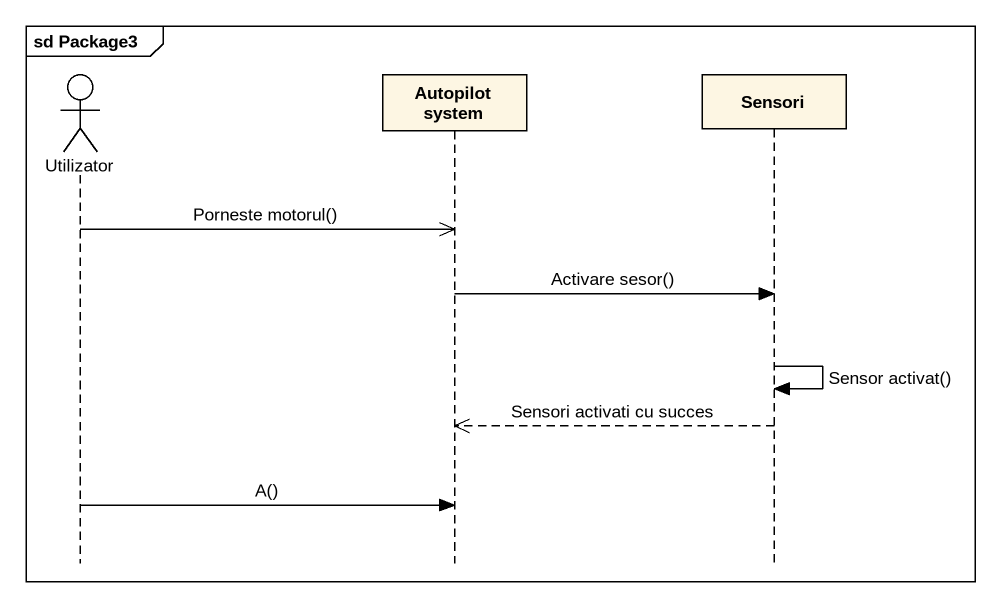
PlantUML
@startuml
mainframe sd Package3
hide footbox
actor Utilizator
participant "Autopilot system" as Autopilot_system
participant Sensori

Utilizator ->> Autopilot_system : Porneste motorul()
Autopilot_system -> Sensori : Activare sesor()
Sensori -> Sensori : Sensor activat()
Sensori -->> Autopilot_system : Sensori activati cu succes
Utilizator -> Autopilot_system : A()
@enduml
